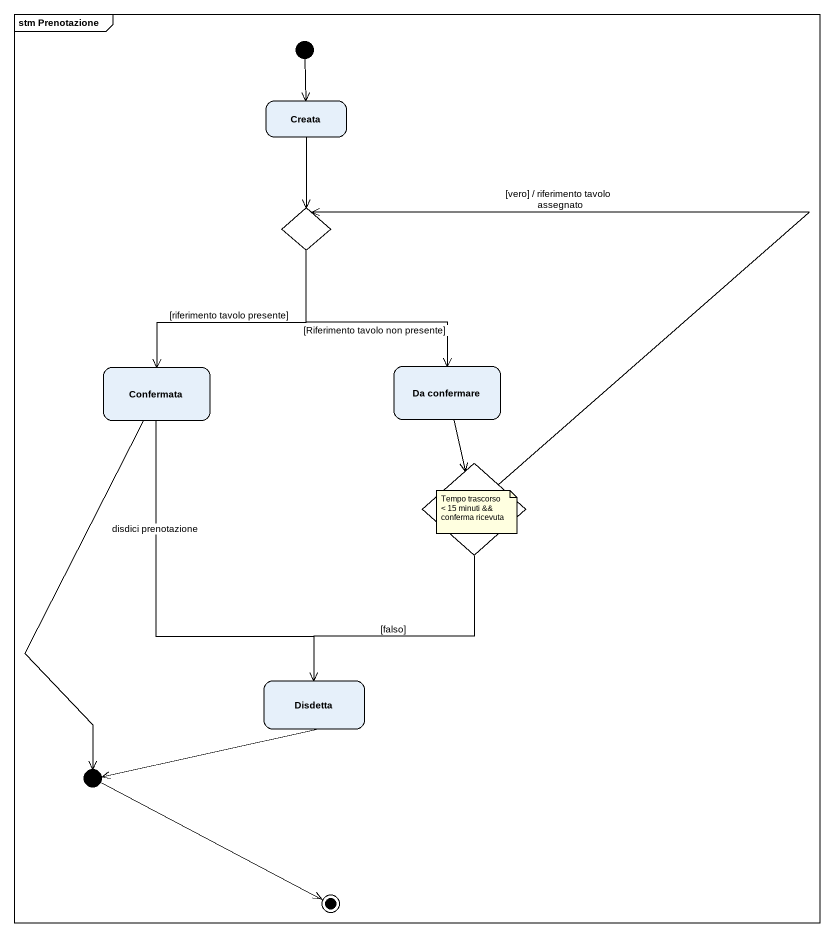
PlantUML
@startuml
mainframe stm Prenotazione
hide empty description
state Creata
state choice1 <<choice>>
state Confermata
state "Da confermare" as Da_confermare
state choice2 <<choice>>
state Disdetta
state junction1 <<choice>>
[*] --> Creata
Creata --> choice1
choice1 --> Confermata : [riferimento tavolo presente]
choice1 --> Da_confermare : [Riferimento tavolo non presente]
Confermata --> Disdetta : disdici prenotazione
Confermata --> junction1
Da_confermare --> choice2
choice2 -up-> choice1 : [vero] / riferimento tavolo assegnato
choice2 --> Disdetta : [falso]
Disdetta -left-> junction1
junction1 -right-> [*]
note as N1
  Tempo trascorso < 15 minuti && conferma ricevuta
end note
@enduml
